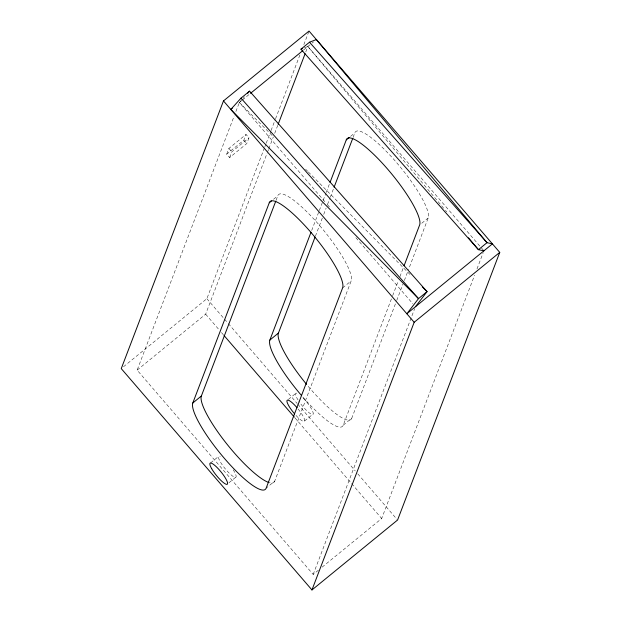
<?xml version="1.0" encoding="UTF-8"?>
<svg xmlns="http://www.w3.org/2000/svg" width="621" height="621" viewBox="0 0 621 621"><rect width="100%" height="100%" fill="white"/><g stroke="black" fill="none" stroke-linecap="round" stroke-linejoin="round"><path stroke-width="0.47" stroke-dasharray="3.1 2.33" d="M123.501 366.77L206.871 298.685L264.507 147.689M264.856 146.781L265.889 144.072M266.238 143.164L270.725 131.411M271.066 130.511L275.212 119.659M275.553 118.751L300.059 54.555M303.855 44.611L308.691 31.95M311.703 230.453L318.961 211.427M319.31 210.519L325.878 193.31M326.227 192.401L329.681 183.342M315.421 236.143L322.338 218.025M323.72 214.4L326.141 208.058M327.523 204.433L329.945 198.091M330.294 197.191L333.749 188.132M353.116 137.396L354.847 132.871A56.589 12.125 50.8 0 1 396.47 162.469A56.589 12.125 50.8 0 1 428.195 217.994L408.486 269.63M302.862 397.06A56.589 12.125 50.8 0 0 343.211 425.191L392.317 296.559M392.666 295.65L398.193 281.158M399.924 276.624L403.728 266.665M343.211 425.191L351.773 418.197L396.384 301.34M396.734 300.432L402.951 284.131M404.341 280.506L408.144 270.539M318.402 570.187L313.186 574.441L137.14 370.132L234.179 116.018M235.902 111.501L239.357 102.457L242.547 98.925M226.712 154.148L228.885 148.442L246.017 134.454L248.951 137.862L246.77 143.567L229.646 157.555L226.712 154.148L243.836 140.16L246.017 134.454M229.646 157.555L231.819 151.85L248.951 137.862M137.14 370.132L205.644 314.187L267.108 153.224M267.457 152.316L268.489 149.607M268.839 148.698L273.325 136.946M274.707 133.329L277.812 125.186M305.788 51.939L307.861 46.513L483.899 250.83M276.112 200.288L277.835 195.762A56.589 12.133 50.8 0 1 319.466 225.361A56.589 12.133 50.8 0 1 351.183 280.894L274.715 481.135L266.153 488.129M313.186 574.441L414.712 308.575M322.12 567.144L381.69 518.504L474.576 275.243M476.998 268.916L483.208 252.638M243.184 98.219L244.464 96.806M324.845 201.678L239.357 102.457L241.592 100.633M242.337 100.028L249.782 93.942M303.39 50.161L311.4 43.617M312.115 43.035L313.535 41.879M273.558 199.256L277.835 195.762M350.562 136.364L354.847 132.871M342.621 287.888L351.183 280.894M421.775 223.242L428.195 217.994M210.643 462.909L218.491 456.497M288.416 399.388L295.557 393.559M228.963 482.758L236.096 476.928M304.593 420.984L313.155 413.99M304.399 47.856L307.861 46.513L444.83 209.642M239.357 102.457L273.488 136.853M305.571 169.184L307.62 171.249M308.303 171.939L407.275 271.688M407.958 272.378L410.007 274.435M327.383 204.612L330.543 208.291M355.88 237.688L412.872 303.832M243.836 140.16L246.77 143.567M228.885 148.442L231.819 151.85M206.871 298.685L223.917 318.472M224.554 319.202L227.713 322.866M228.342 323.603L297.172 403.487M297.808 404.224L355.274 470.92M357.797 473.846L396.951 519.288M205.644 314.187L218.941 329.619M221.472 332.561L223.374 334.766M294.928 417.817L381.69 518.504M445.451 210.379L446.693 211.862M303.227 398.123A13.584 2.911 50.8 0 1 312.93 414.308A13.584 2.911 50.8 0 1 298.926 401.36M298.057 400.025A13.584 2.911 50.8 0 1 297.327 393.372M298.119 409.014A13.584 2.911 50.8 0 1 304.5 421.162A13.584 2.911 50.8 0 1 294.602 413.881M233.17 469.794A13.584 2.911 50.8 0 1 234.078 476.998A13.584 2.911 50.8 0 1 221.713 464.073A13.584 2.911 50.8 0 1 220.269 456.311M274.715 481.135A56.589 12.117 50.8 0 1 270.026 482.851M351.773 418.197A56.589 12.125 50.8 0 1 307.178 385.09"/><path stroke-width="0.93" d="M301.589 395.593A56.589 12.125 50.8 0 1 269.863 340.067L311.012 232.262M330.03 182.442L346.285 139.865L349.134 137.528M269.863 340.067L278.425 333.073L315.08 237.043M334.098 187.224L352.767 138.304M404.077 265.757L419.633 224.988A56.589 12.125 50.8 0 0 387.908 169.455A56.589 12.125 50.8 0 0 346.285 139.865M499.75 252.382L397.587 520.018L311.959 589.95L121.25 368.61L223.475 100.928L309.033 31.05L499.75 252.382L414.176 322.276L311.959 589.95M278.161 124.285L305.097 53.748M269.273 202.749A56.589 12.133 50.8 0 1 310.904 232.347A56.589 12.133 50.8 0 1 342.621 287.888L266.153 488.129A56.589 12.133 50.8 0 1 224.53 458.531A56.589 12.133 50.8 0 1 192.805 402.998L269.273 202.749L271.416 201.002M192.805 402.998L201.367 396.004L275.763 201.196M415.402 306.774L427.069 291.637L249.564 91.155L241.002 98.149L230.81 109.436L418.507 298.631L406.84 313.76L492.422 243.874L487.011 242.687L309.506 42.205L300.944 49.199L478.449 249.681L483.899 250.83M247.655 93.274L249.564 91.155M230.81 109.436L232.238 108.271M250.527 93.336L302.644 50.767M300.944 49.199L302.668 48.523M309.506 42.205L316.368 39.565L487.011 242.687L478.449 249.681L468.482 237.82M422.296 286.824L427.069 291.637L418.507 298.631L241.002 98.149M223.475 100.928L414.176 322.276M224.01 335.503L294.3 417.079M294.602 413.881A13.584 2.911 50.8 0 1 286.995 400.553A13.584 2.911 50.8 0 1 296.985 407.655M269.18 482.618A56.589 12.117 50.8 0 1 225.268 441.989A56.589 12.117 50.8 0 1 201.367 396.004M306.588 384.376A56.589 12.125 50.8 0 1 278.425 333.073M211.668 468.684A13.584 2.911 50.8 0 0 226.929 484.38A13.584 2.911 50.8 0 0 217.606 468.055A13.584 2.911 50.8 0 0 211.668 468.684"/></g></svg>
